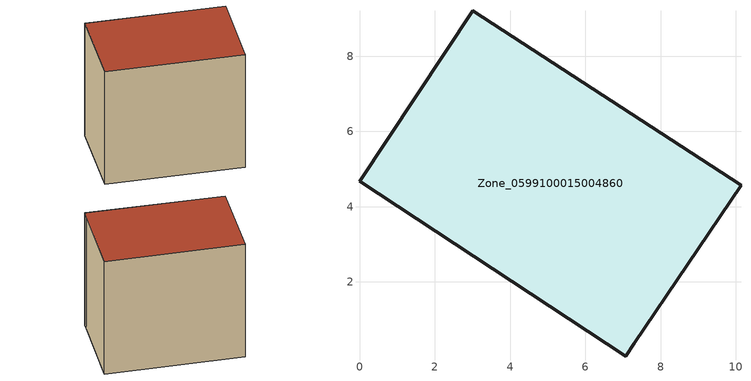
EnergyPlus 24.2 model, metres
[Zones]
Zone_0599100015004860
 floor ground (C_G): 7.08,0.02 0,4.67 3,9.21 10.14,4.57 7.3,0.36 z0.85
 wall outside (C_F): 10.14,4.57 3,9.21 0,4.67 7.08,0.02 7.3,0.36 10.14,4.57 z0.85:8.66
 roof outside (C_R): 0,4.67 7.08,0.02 7.3,0.36 10.14,4.57 3,9.21 z8.66
[BUILDING]
Pand.0599100015004860: North Axis=0; Terrain=City; Loads Convergence Tolerance Value=0.04; Temperature Convergence Tolerance Value=0.4; Solar Distribution=FullExterior; Maximum Number of Warmup Days=25; Minimum Number of Warmup Days=1
[Site:Location]
Rotterdam.The.Hague.AP_ZH_NLD Design_Conditions: Latitude=51.96; Longitude=4.45; Time Zone=1; Elevation=-4.5
[SITE:GROUNDTEMPERATURE:BUILDINGSURFACE]
18, 18, 18, 18, 18, 18, 18, 18, 18, 18, 18, 18
[MATERIAL] Thermal Absorptance=0.9; Solar Absorptance=0.7; Visible Absorptance=0.7
Name | Roughness | Thickness | Conductivity | Density | Specific Heat
G.TI.1975-1991 | MediumSmooth | 0.15 | 0.288461 | 540 | 1210
F.TI.1975-1991 | Rough | 0.3 | 0.230769 | 1920 | 840
R.TI.1975-1991 | MediumRough | 0.2 | 0.153846 | 1500 | 1000
[CONSTRUCTION]
C_G: G.TI.1975-1991
C_F: F.TI.1975-1991
C_R: R.TI.1975-1991
[ZONE]
Zone_0599100015004860: Type=1; Multiplier=1; Ceiling Height=Autocalculate; Volume=Autocalculate; Floor Area=autocalculate; Part of Total Floor Area=Yes
[ZONEINFILTRATION:DESIGNFLOWRATE]
Infil_Zone_0599100015004860: Zone or ZoneList or Space or SpaceList=Zone_0599100015004860; Schedule=AlwaysOn; Design Flow Rate Calculation Method=Flow/Area; Flow Rate per Floor Area=0.003; Constant Term Coefficient=1; Temperature Term Coefficient=0; Velocity Term Coefficient=0; Velocity Squared Term Coefficient=0
[HVACTEMPLATE:ZONE:IDEALLOADSAIRSYSTEM]
Zone_0599100015004860: Maximum Heating Supply Air Temperature=50; Minimum Cooling Supply Air Temperature=13; Maximum Heating Supply Air Humidity Ratio=0.0156; Minimum Cooling Supply Air Humidity Ratio=0.0077; Heating Limit=NoLimit; Cooling Limit=NoLimit; Dehumidification Control Type=ConstantSensibleHeatRatio; Cooling Sensible Heat Ratio=0.7; Dehumidification Setpoint=60; Humidification Control Type=None; Humidification Setpoint=30; Outdoor Air Method=None; Outdoor Air Flow Rate per Person=0.00944; Outdoor Air Flow Rate per Zone Floor Area=0; Outdoor Air Flow Rate per Zone=0; Demand Controlled Ventilation Type=None; Outdoor Air Economizer Type=NoEconomizer; Heat Recovery Type=None; Sensible Heat Recovery Effectiveness=0.7; Latent Heat Recovery Effectiveness=0.65
[ZONECONTROL:THERMOSTAT]
ThermostatControl_Zone_0599100015004860: Zone or ZoneList=Zone_0599100015004860; Control Type Schedule=DualSetpointControlType; Control 1=Thermostat_Zone_0599100015004860; Temperature Difference Between Cutout And Setpoint=0
[THERMOSTATSETPOINT:DUALSETPOINT]
Thermostat_Zone_0599100015004860: Heating Setpoint Temperature Schedule=HeatingSetpoint_Zone_0599100015004860; Cooling Setpoint Temperature Schedule=CoolingSetpoint_Zone_0599100015004860
[SCHEDULE:COMPACT]
HeatingSetpoint_Zone_0599100015004860: Through: 12/31, For: AllDays, Until: 24:00, 21
CoolingSetpoint_Zone_0599100015004860: Through: 12/31, For: AllDays, Until: 24:00, 24
DualSetpointControlType: Through: 12/31, For: AllDays, Until: 24:00, 4
AlwaysOn: Through: 12/31, For: AllDays, Until: 24:00, 1
